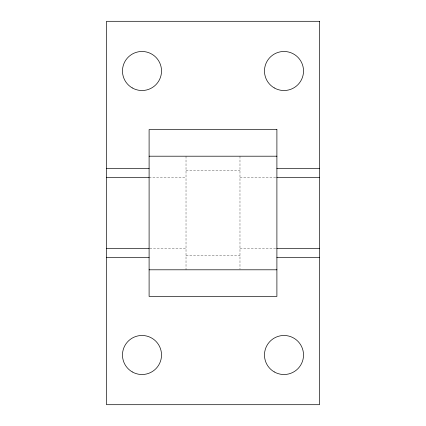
<?xml version="1.0" encoding="UTF-8"?>
<svg xmlns="http://www.w3.org/2000/svg" width="426" height="426" viewBox="0 0 426 426"><rect width="100%" height="100%" fill="white"/><g stroke="black" fill="none" stroke-linecap="round" stroke-linejoin="round"><path stroke-width="0.32" stroke-dasharray="2.13 1.6" d="M186.018 170.4L239.982 170.4M149.1 177.498L186.018 177.498M239.982 177.498L276.9 177.498M149.76 248.502L186.018 248.502M239.982 248.502L276.9 248.502M186.018 255.6L239.982 255.6M239.982 156.198L239.982 269.152M186.018 156.198L186.018 269.802"/><path stroke-width="0.64" d="M149.1 156.198L276.9 156.198M106.5 168.627L149.1 168.627M276.9 168.627L319.5 168.627M106.5 177.498L149.1 177.498M276.9 177.498L319.5 177.498M106.5 248.502L149.1 248.502M276.9 248.502L319.5 248.502M106.5 257.373L149.1 257.373M276.9 257.373L319.5 257.373M149.1 269.802L276.9 269.802M319.5 21.3L106.5 21.3L106.5 404.7L319.5 404.7L319.5 21.3M276.9 129.573L149.1 129.573L149.1 296.427L276.9 296.427L276.9 129.573M132.236 371.909A19.527 19.527 0 0 0 161.523 355.002A19.527 19.527 0 0 0 132.236 338.09A19.527 19.527 0 0 0 132.236 371.909M274.238 371.909A19.527 19.527 0 0 0 303.525 355.002A19.527 19.527 0 0 0 274.238 338.09A19.527 19.527 0 0 0 274.238 371.909M132.236 87.91A19.527 19.527 0 0 0 161.523 70.998A19.527 19.527 0 0 0 132.236 54.091A19.527 19.527 0 0 0 132.236 87.91M274.238 87.91A19.527 19.527 0 0 0 303.525 70.998A19.527 19.527 0 0 0 274.238 54.091A19.527 19.527 0 0 0 274.238 87.91"/></g></svg>
